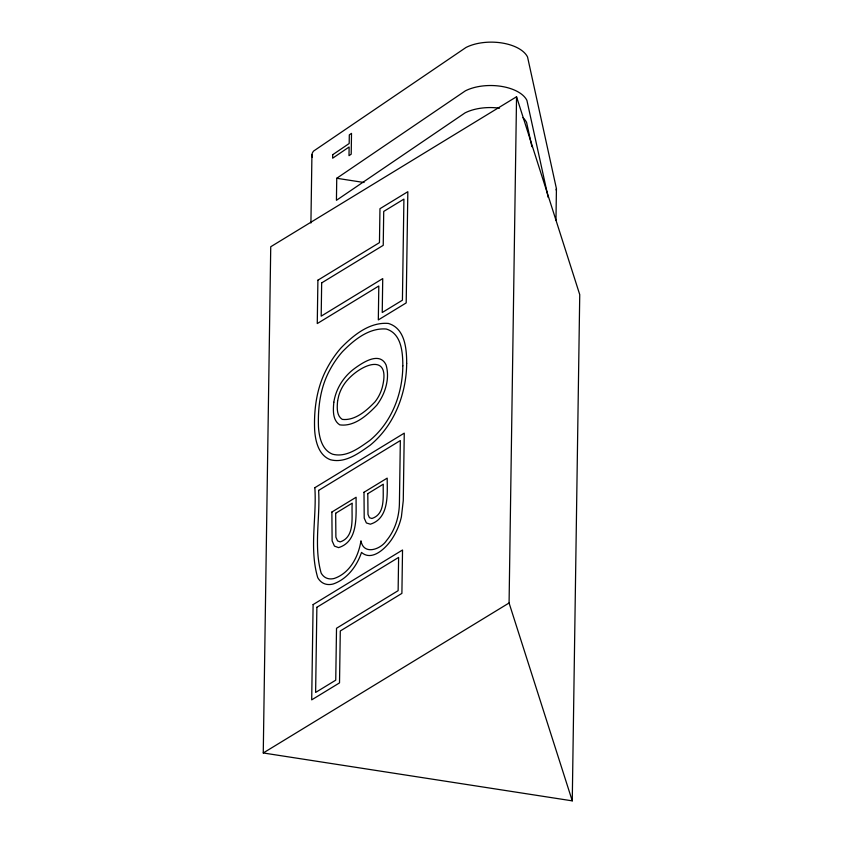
<?xml version="1.0" encoding="UTF-8"?>
<svg xmlns="http://www.w3.org/2000/svg" width="843" height="843" viewBox="0 0 843 843"><rect width="100%" height="100%" fill="white"/><g stroke="black" fill="none" stroke-linecap="round" stroke-linejoin="round"><path stroke-width="1.26" d="M263.258 752.968L270.74 246.746L516.548 96.755L579.742 294.629L572.26 800.85L263.258 752.968L509.077 602.987L516.548 96.755M310.919 223.016L311.931 154.648M548.203 197.462L526.907 100.38A36.839 19.368 0.8 0 0 465.378 90.844L336.747 178.273L336.431 200.307L465.051 112.878A36.839 19.368 0.8 0 1 499.53 108.189M555.969 220.244L556.433 188.684L527.549 56.997A36.839 19.368 0.8 0 0 466.021 47.461L313.607 151.055A19.326 10.158 0.8 0 0 312.247 157.125M336.747 178.273L364.06 182.509M509.077 602.987L572.26 800.85M531.901 146.682L526.58 122.414A36.839 19.368 0.8 0 0 522.955 117.693M556.433 188.684A19.326 10.158 0.8 0 1 556.022 189.907M313.111 604.579L311.699 699.859L339.518 682.883L340.287 630.975L401.9 593.388L402.532 550.005L313.111 604.579M314.839 487.707C316.852 517.381 309.128 548.645 317.727 577.624A39.726 21.633 -65.5 0 0 333.312 583.957C347.337 578.993 356.884 566.117 361.521 552.418C372.195 561.902 386.431 547.613 392.258 538.551A37.229 20.274 -65.5 0 0 401.405 516.791L403.27 500.616L404.261 433.144L314.839 487.707M317.906 280.182L317.263 323.564L378.813 285.998L378.317 319.918L406.189 302.911L407.833 191.698L379.961 208.706L379.455 242.626L317.906 280.182M316.873 607.287L315.619 692.44L335.746 680.164L336.515 628.267L398.128 590.669L398.613 557.413L316.873 607.287M318.601 490.426C320.34 517.707 313.564 546.359 321.141 573.04A33.699 18.356 -65.5 0 0 334.365 578.414C350.182 572.892 358.475 556.422 360.962 540.816C363.596 555.611 380.762 549.415 386.568 540.511C395.283 530.005 399.266 516.306 399.424 502.797L400.341 440.552L318.601 490.426M321.668 282.9L321.183 316.157L382.733 278.59L382.237 312.511L402.417 300.192L403.913 199.106L383.723 211.424L383.228 245.334L321.668 282.9M332.7 154.712L332.648 158.189L349.128 146.988L349.002 155.67L351.204 154.174L351.51 133.373L349.308 134.869L349.181 143.51L332.7 154.712M331.879 512.038L332.121 540.869L334.45 546.095L338.58 547.623C359.297 541.195 355.714 514.009 356.125 497.244L331.879 512.038M335.672 513.261L335.893 537.181L337.558 540.911L340.224 541.901C355.809 536.654 351.131 515.547 352.237 503.155L335.672 513.261M363.997 492.28L364.208 518.087L366.368 522.945L370.34 524.188C389.487 518.329 387.222 493.808 387.19 478.129L363.997 492.28M367.79 493.661L367.991 514.409L369.445 517.707L371.9 518.477C386.052 514.009 382.669 495.463 383.291 484.198L367.79 493.661M402.828 365.778C402.596 393.786 391.7 422.469 369.687 440.531C359.129 447.949 346.41 457.77 332.669 454.229C321.942 450.078 319.17 437.327 318.475 427.064C317.779 408.128 320.161 388.602 328.981 371.584A58.504 31.865 -65.5 0 1 342.469 351.668C353.944 339.961 368.897 327.653 386.252 329.012C401.542 333.565 402.775 352.437 402.828 365.778M406.684 363.417C406.368 394.081 394.229 425.367 370.225 445.167C358.876 453.207 345.124 463.618 330.34 459.72C318.559 455.178 315.387 441.226 314.639 429.93C313.817 409.382 316.683 388.244 326.23 369.803A64.563 35.164 -65.5 0 1 341.12 347.811C353.48 335.156 369.624 321.878 388.37 323.438C405.051 328.359 406.684 348.823 406.684 363.417M333.828 402.237C333.122 409.898 332.321 420.088 339.75 424.851C354.292 426.969 367.39 415.156 376.747 405.241C385.209 393.987 390.13 378.781 386.062 364.914C379.571 351.215 362.796 362.501 354.608 368.465C343.649 376.494 335.872 388.749 333.828 402.237M337.611 400.889C337.084 407.127 336.252 415.462 342.258 419.392C355.114 420.878 366.684 410.552 375.051 401.795A23.077 12.571 -65.5 0 0 382.237 387.59C391.647 351.257 360.172 364.334 346.03 381.689A22.793 12.413 -65.5 0 0 338.696 395.883L337.611 400.889"/></g></svg>
